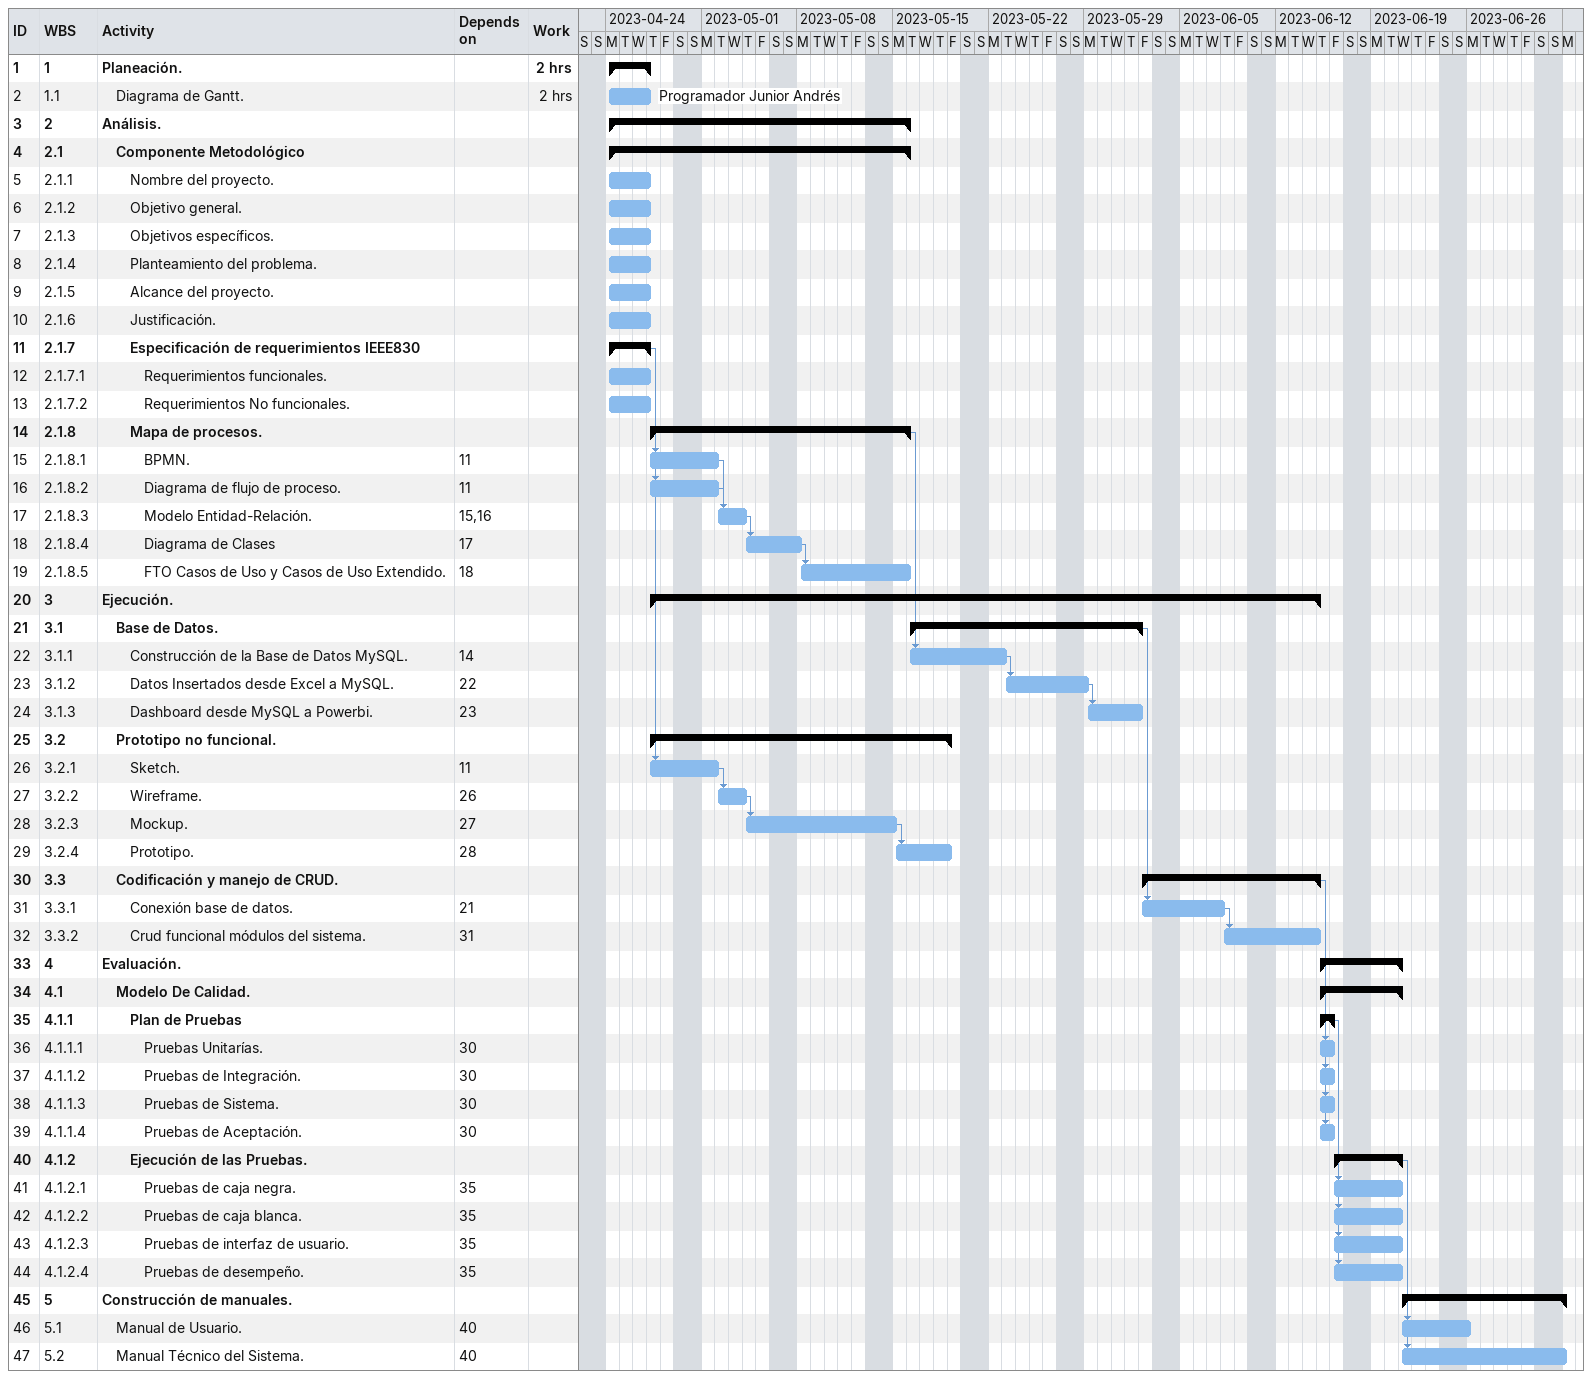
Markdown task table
| ID | WBS | Task | Start | Finish | Predecessors | Resources | Work (h) |
|---|---|---|---|---|---|---|---|
| 1 | 1 | **Planeación.** | 2023-04-24 | 2023-04-27 |  |  | 2 |
| 2 | 1.1 | Diagrama de Gantt. | 2023-04-24 | 2023-04-27 |  | Programador Junior Andrés | 2 |
| 3 | 2 | **Análisis.** | 2023-04-24 | 2023-05-16 |  |  |  |
| 4 | 2.1 | **Componente Metodológico** | 2023-04-24 | 2023-05-16 |  |  |  |
| 5 | 2.1.1 | Nombre del proyecto. | 2023-04-24 | 2023-04-27 |  |  |  |
| 6 | 2.1.2 | Objetivo general. | 2023-04-24 | 2023-04-27 |  |  |  |
| 7 | 2.1.3 | Objetivos específicos. | 2023-04-24 | 2023-04-27 |  |  |  |
| 8 | 2.1.4 | Planteamiento del problema. | 2023-04-24 | 2023-04-27 |  |  |  |
| 9 | 2.1.5 | Alcance del proyecto. | 2023-04-24 | 2023-04-27 |  |  |  |
| 10 | 2.1.6 | Justificación. | 2023-04-24 | 2023-04-27 |  |  |  |
| 11 | 2.1.7 | **Especificación de requerimientos IEEE830** | 2023-04-24 | 2023-04-27 |  |  |  |
| 12 | 2.1.7.1 | Requerimientos funcionales. | 2023-04-24 | 2023-04-27 |  |  |  |
| 13 | 2.1.7.2 | Requerimientos No funcionales. | 2023-04-24 | 2023-04-27 |  |  |  |
| 14 | 2.1.8 | **Mapa de procesos.** | 2023-04-27 | 2023-05-16 |  |  |  |
| 15 | 2.1.8.1 | BPMN. | 2023-04-27 | 2023-05-02 | 11 |  |  |
| 16 | 2.1.8.2 | Diagrama de flujo de proceso. | 2023-04-27 | 2023-05-02 | 11 |  |  |
| 17 | 2.1.8.3 | Modelo Entidad-Relación. | 2023-05-02 | 2023-05-04 | 15, 16 |  |  |
| 18 | 2.1.8.4 | Diagrama de Clases | 2023-05-04 | 2023-05-08 | 17 |  |  |
| 19 | 2.1.8.5 | FTO Casos de Uso y Casos de Uso Extendido. | 2023-05-08 | 2023-05-16 | 18 |  |  |
| 20 | 3 | **Ejecución.** | 2023-04-27 | 2023-06-15 |  |  |  |
| 21 | 3.1 | **Base de Datos.** | 2023-05-16 | 2023-06-02 |  |  |  |
| 22 | 3.1.1 | Construcción de la Base de Datos MySQL. | 2023-05-16 | 2023-05-23 | 14 |  |  |
| 23 | 3.1.2 | Datos Insertados desde Excel a MySQL. | 2023-05-23 | 2023-05-29 | 22 |  |  |
| 24 | 3.1.3 | Dashboard desde MySQL a Powerbi. | 2023-05-29 | 2023-06-02 | 23 |  |  |
| 25 | 3.2 | **Prototipo no funcional.** | 2023-04-27 | 2023-05-19 |  |  |  |
| 26 | 3.2.1 | Sketch. | 2023-04-27 | 2023-05-02 | 11 |  |  |
| 27 | 3.2.2 | Wireframe. | 2023-05-02 | 2023-05-04 | 26 |  |  |
| 28 | 3.2.3 | Mockup. | 2023-05-04 | 2023-05-15 | 27 |  |  |
| 29 | 3.2.4 | Prototipo. | 2023-05-15 | 2023-05-19 | 28 |  |  |
| 30 | 3.3 | **Codificación y manejo de CRUD.** | 2023-06-02 | 2023-06-15 |  |  |  |
| 31 | 3.3.1 | Conexión base de datos. | 2023-06-02 | 2023-06-08 | 21 |  |  |
| 32 | 3.3.2 | Crud funcional módulos del sistema. | 2023-06-08 | 2023-06-15 | 31 |  |  |
| 33 | 4 | **Evaluación.** | 2023-06-15 | 2023-06-21 |  |  |  |
| 34 | 4.1 | **Modelo De Calidad.** | 2023-06-15 | 2023-06-21 |  |  |  |
| 35 | 4.1.1 | **Plan de Pruebas** | 2023-06-15 | 2023-06-16 |  |  |  |
| 36 | 4.1.1.1 | Pruebas Unitarías. | 2023-06-15 | 2023-06-16 | 30 |  |  |
| 37 | 4.1.1.2 | Pruebas de Integración. | 2023-06-15 | 2023-06-16 | 30 |  |  |
| 38 | 4.1.1.3 | Pruebas de Sistema. | 2023-06-15 | 2023-06-16 | 30 |  |  |
| 39 | 4.1.1.4 | Pruebas de Aceptación. | 2023-06-15 | 2023-06-16 | 30 |  |  |
| 40 | 4.1.2 | **Ejecución de las Pruebas.** | 2023-06-16 | 2023-06-21 |  |  |  |
| 41 | 4.1.2.1 | Pruebas de caja negra. | 2023-06-16 | 2023-06-21 | 35 |  |  |
| 42 | 4.1.2.2 | Pruebas de caja blanca. | 2023-06-16 | 2023-06-21 | 35 |  |  |
| 43 | 4.1.2.3 | Pruebas de interfaz de usuario. | 2023-06-16 | 2023-06-21 | 35 |  |  |
| 44 | 4.1.2.4 | Pruebas de desempeño. | 2023-06-16 | 2023-06-21 | 35 |  |  |
| 45 | 5 | **Construcción de manuales.** | 2023-06-21 | 2023-07-03 |  |  |  |
| 46 | 5.1 | Manual de Usuario. | 2023-06-21 | 2023-06-26 | 40 |  |  |
| 47 | 5.2 | Manual Técnico del Sistema. | 2023-06-21 | 2023-07-03 | 40 |  |  |
